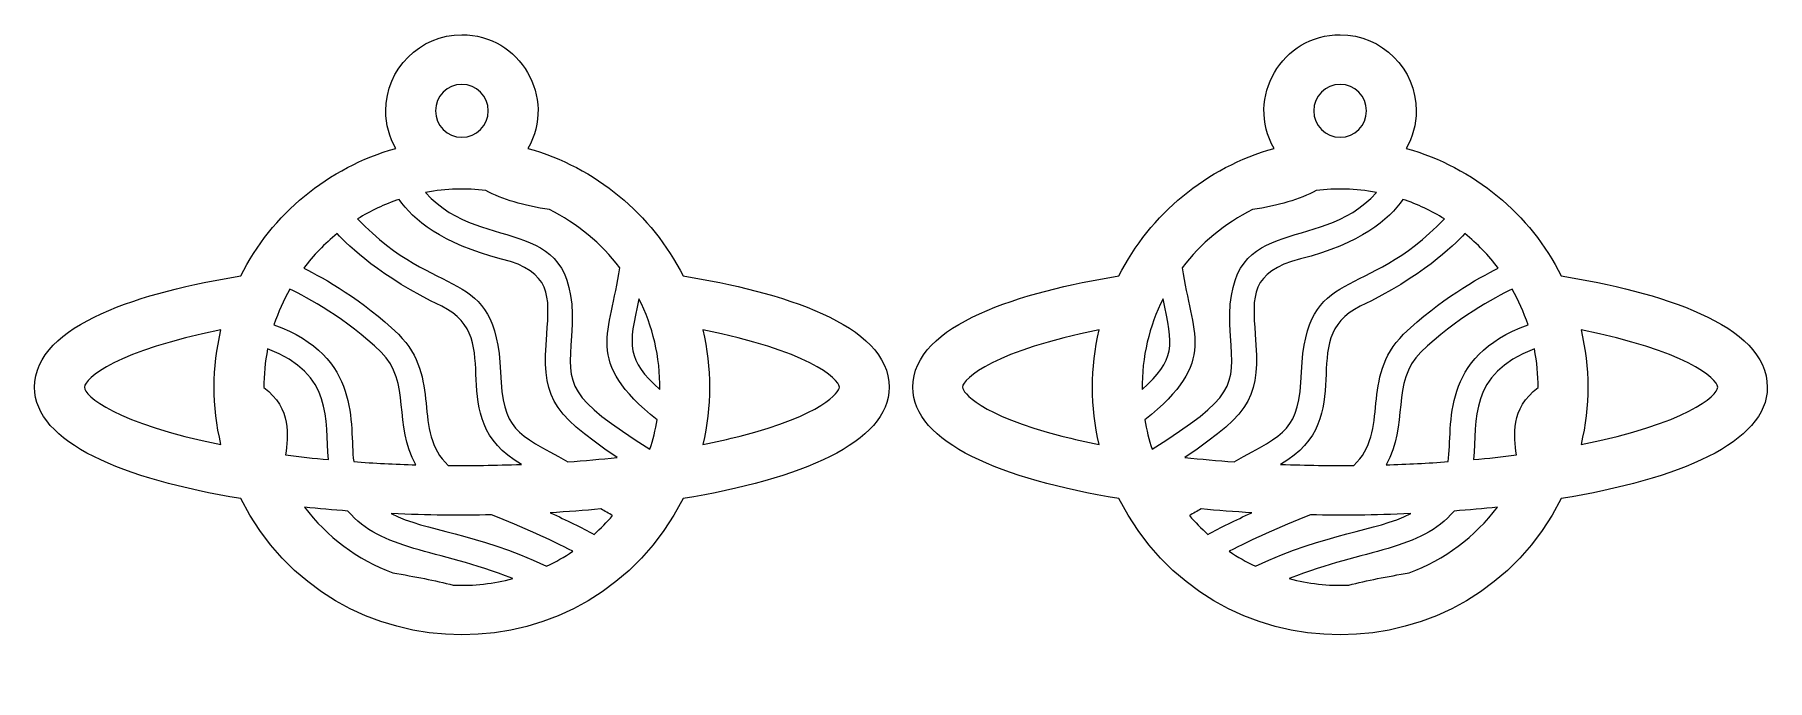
# Model space of a CAD drawing. Header units: inches. Extents: x 5 to 283, y 16 to 120.
import ezdxf

# ---------------------------------------------------------------- set-up
doc = ezdxf.new("R2010")
doc.units = ezdxf.units.IN
doc.header["$MEASUREMENT"] = 0
doc.layers.add('_U+0421_U+043B_U+043E_U+0439 1', color=7, linetype='Continuous')

msp = doc.modelspace()

# ---------------------------------------------------------------- linework, layer by layer
at = {"layer": '_U+0421_U+043B_U+043E_U+0439 1', "color": 1, "lineweight": 9, "true_color": 0xff0000}
for points, knots in [([(108.91, 81.48), (103.89, 91.41), (94.85, 98.96), (83.94, 101.98), (88.6, 110.14), (82.66, 120.29), (73.3, 120.29), (66.54, 120.29), (61.05, 114.79), (61.05, 108.04), (61.05, 105.84), (61.64, 103.77), (62.66, 101.98), (51.75, 98.96), (42.71, 91.41), (37.69, 81.48), (22.08, 78.92), (4.51, 73.77), (4.51, 63.56), (4.51, 54.6), (18.81, 48.74), (37.69, 45.63), (52.46, 16.41), (94.12, 16.39), (108.91, 45.63), (127.8, 48.74), (142.09, 54.6), (142.09, 63.56), (142.09, 73.77), (124.52, 78.92), (108.91, 81.48)], [0, 0, 0, 0, 1, 1, 1, 2, 2, 2, 3, 3, 3, 4, 4, 4, 5, 5, 5, 6, 6, 6, 7, 7, 7, 8, 8, 8, 9, 9, 9, 10, 10, 10, 10]), ([(145.91, 63.56), (145.91, 54.6), (160.21, 48.74), (179.09, 45.63), (193.88, 16.39), (235.54, 16.41), (250.31, 45.63), (269.2, 48.74), (283.48, 54.6), (283.48, 63.56), (283.48, 73.77), (265.92, 78.92), (250.31, 81.48), (245.29, 91.41), (236.25, 98.96), (225.34, 101.98), (226.36, 103.77), (226.95, 105.84), (226.95, 108.04), (226.95, 114.79), (221.45, 120.29), (214.7, 120.29), (205.34, 120.29), (199.4, 110.14), (204.06, 101.98), (193.15, 98.96), (184.1, 91.41), (179.09, 81.48), (163.48, 78.92), (145.91, 73.77), (145.91, 63.56)], [0, 0, 0, 0, 1, 1, 1, 2, 2, 2, 3, 3, 3, 4, 4, 4, 5, 5, 5, 6, 6, 6, 7, 7, 7, 8, 8, 8, 9, 9, 9, 10, 10, 10, 10]), ([(73.3, 112.29), (75.65, 112.29), (77.55, 110.39), (77.55, 108.04), (77.55, 105.69), (75.65, 103.79), (73.3, 103.79), (70.95, 103.79), (69.05, 105.69), (69.05, 108.04), (69.05, 110.39), (70.95, 112.29), (73.3, 112.29)], [0, 0, 0, 0, 1, 1, 1, 2, 2, 2, 3, 3, 3, 4, 4, 4, 4]), ([(218.95, 108.04), (218.95, 105.69), (217.05, 103.79), (214.7, 103.79), (212.35, 103.79), (210.45, 105.69), (210.45, 108.04), (210.45, 110.39), (212.35, 112.29), (214.7, 112.29), (217.05, 112.29), (218.95, 110.39), (218.95, 108.04)], [0, 0, 0, 0, 1, 1, 1, 2, 2, 2, 3, 3, 3, 4, 4, 4, 4]), ([(103.57, 53.58), (90.16, 62.04), (90.33, 63.66), (90.96, 71.78), (92.57, 92.68), (77.03, 84.24), (67.45, 94.89), (70.86, 95.53), (74, 95.58), (77.14, 95.2), (79.84, 93.79), (83.26, 92.77), (87.4, 92.14), (91.86, 89.93), (95.74, 86.71), (98.72, 82.78), (97.28, 72.27), (92.77, 67.76), (104.74, 58.31), (104.47, 56.69), (104.08, 55.11), (103.57, 53.58)], [0, 0, 0, 0, 1, 1, 1, 2, 2, 2, 3, 3, 3, 4, 4, 4, 5, 5, 5, 6, 6, 6, 7, 7, 7, 7]), ([(183.26, 58.31), (195.23, 67.76), (190.72, 72.27), (189.28, 82.78), (192.26, 86.71), (196.14, 89.93), (200.6, 92.14), (204.74, 92.77), (208.16, 93.79), (210.86, 95.2), (214, 95.58), (217.14, 95.53), (220.55, 94.89), (210.97, 84.24), (195.43, 92.68), (197.04, 71.77), (197.67, 63.66), (197.84, 62.04), (184.43, 53.58), (183.92, 55.11), (183.53, 56.69), (183.26, 58.31)], [0, 0, 0, 0, 1, 1, 1, 2, 2, 2, 3, 3, 3, 4, 4, 4, 5, 5, 5, 6, 6, 6, 7, 7, 7, 7]), ([(90.35, 51.55), (81.92, 56.28), (79.93, 56.49), (79.52, 66), (78.76, 83.49), (69.47, 77.04), (56.51, 90.65), (58.6, 91.94), (60.84, 93), (63.21, 93.79), (65.44, 90.56), (70.07, 86.61), (79.69, 84.19), (87.75, 82.17), (87.44, 78.16), (86.97, 72.08), (86.21, 62.31), (87.19, 59.75), (98.28, 52.26), (95.71, 51.98), (93.06, 51.74), (90.35, 51.55)], [0, 0, 0, 0, 1, 1, 1, 2, 2, 2, 3, 3, 3, 4, 4, 4, 5, 5, 5, 6, 6, 6, 7, 7, 7, 7]), ([(189.72, 52.26), (200.81, 59.75), (201.79, 62.31), (201.03, 72.08), (200.56, 78.16), (200.25, 82.17), (208.31, 84.2), (217.93, 86.61), (222.56, 90.56), (224.8, 93.79), (227.16, 93), (229.4, 91.94), (231.49, 90.65), (218.53, 77.04), (209.24, 83.49), (208.48, 66), (208.07, 56.49), (206.08, 56.28), (197.65, 51.55), (194.94, 51.74), (192.29, 51.98), (189.72, 52.26)], [0, 0, 0, 0, 1, 1, 1, 2, 2, 2, 3, 3, 3, 4, 4, 4, 5, 5, 5, 6, 6, 6, 7, 7, 7, 7]), ([(53.23, 88.3), (55.12, 86.21), (60.22, 81.31), (70.06, 76.58), (80.84, 71.39), (69.79, 58.73), (82.9, 51.14), (78.59, 50.98), (74.89, 50.94), (71.11, 50.97), (65.19, 56.41), (70.16, 65.19), (63.07, 72.07), (57.31, 77.65), (51.1, 81.1), (47.83, 82.71), (49.39, 84.78), (51.21, 86.66), (53.23, 88.3)], [0, 0, 0, 0, 1, 1, 1, 2, 2, 2, 3, 3, 3, 4, 4, 4, 5, 5, 5, 6, 6, 6, 6]), ([(240.17, 82.71), (236.9, 81.1), (230.69, 77.65), (224.93, 72.07), (217.84, 65.19), (222.81, 56.41), (216.89, 50.97), (213.11, 50.94), (209.41, 50.98), (205.1, 51.14), (218.21, 58.73), (207.16, 71.39), (217.94, 76.58), (227.78, 81.31), (232.88, 86.21), (234.77, 88.3), (236.79, 86.66), (238.61, 84.78), (240.17, 82.71)], [0, 0, 0, 0, 1, 1, 1, 2, 2, 2, 3, 3, 3, 4, 4, 4, 5, 5, 5, 6, 6, 6, 6]), ([(45.61, 79.33), (48.45, 77.97), (54.66, 74.65), (60.28, 69.2), (65.21, 64.42), (62.18, 57.41), (65.91, 51.07), (62.5, 51.17), (59.15, 51.34), (55.88, 51.58), (55.14, 57.63), (57.23, 68.5), (43.05, 73.61), (43.72, 75.61), (44.58, 77.53), (45.61, 79.33)], [0, 0, 0, 0, 1, 1, 1, 2, 2, 2, 3, 3, 3, 4, 4, 4, 5, 5, 5, 5]), ([(244.95, 73.61), (230.77, 68.5), (232.86, 57.63), (232.11, 51.58), (228.85, 51.34), (225.5, 51.17), (222.09, 51.07), (225.82, 57.41), (222.79, 64.42), (227.72, 69.2), (233.34, 74.65), (239.55, 77.97), (242.39, 79.33), (243.42, 77.53), (244.28, 75.61), (244.95, 73.61)], [0, 0, 0, 0, 1, 1, 1, 2, 2, 2, 3, 3, 3, 4, 4, 4, 5, 5, 5, 5]), ([(105.17, 63.18), (99.83, 68.01), (100.07, 70.13), (101.81, 77.8), (104.02, 73.39), (105.24, 68.45), (105.17, 63.18)], [0, 0, 0, 0, 1, 1, 1, 2, 2, 2, 2]), ([(186.19, 77.8), (187.93, 70.13), (188.16, 68.01), (182.83, 63.18), (182.76, 68.45), (183.98, 73.39), (186.19, 77.8)], [0, 0, 0, 0, 1, 1, 1, 2, 2, 2, 2]), ([(34.51, 54.34), (17.51, 57.72), (12.52, 62.2), (12.52, 63.56), (12.52, 65), (17.9, 69.49), (34.51, 72.78), (33.07, 66.73), (33.04, 60.5), (34.51, 54.34)], [0, 0, 0, 0, 1, 1, 1, 2, 2, 2, 3, 3, 3, 3]), ([(118.12, 55.7), (116.21, 55.21), (114.19, 54.76), (112.09, 54.34), (113.53, 60.41), (113.55, 66.64), (112.09, 72.78), (128.7, 69.49), (134.08, 65), (134.08, 63.56), (134.08, 62.76), (131.38, 59.1), (118.12, 55.7)], [0, 0, 0, 0, 1, 1, 1, 2, 2, 2, 3, 3, 3, 4, 4, 4, 4]), ([(153.91, 63.56), (153.91, 65), (159.3, 69.49), (175.91, 72.78), (174.45, 66.64), (174.47, 60.41), (175.91, 54.34), (173.81, 54.76), (171.79, 55.21), (169.88, 55.7), (156.62, 59.1), (153.91, 62.76), (153.91, 63.56)], [0, 0, 0, 0, 1, 1, 1, 2, 2, 2, 3, 3, 3, 4, 4, 4, 4]), ([(253.49, 72.78), (270.1, 69.49), (275.49, 65), (275.49, 63.56), (275.49, 62.2), (270.49, 57.72), (253.49, 54.34), (254.96, 60.5), (254.93, 66.73), (253.49, 72.78)], [0, 0, 0, 0, 1, 1, 1, 2, 2, 2, 3, 3, 3, 3]), ([(44.91, 52.67), (45.3, 55.64), (45.96, 60.13), (41.42, 63.5), (41.42, 65.56), (41.6, 67.58), (42.02, 69.71), (52.71, 65.68), (51.23, 58.32), (51.83, 51.91), (49.47, 52.12), (47.16, 52.38), (44.91, 52.67)], [0, 0, 0, 0, 1, 1, 1, 2, 2, 2, 3, 3, 3, 4, 4, 4, 4]), ([(236.17, 51.91), (236.77, 58.32), (235.29, 65.68), (245.98, 69.71), (246.4, 67.58), (246.58, 65.56), (246.58, 63.5), (242.04, 60.14), (242.71, 55.64), (243.09, 52.67), (240.84, 52.38), (238.54, 52.12), (236.17, 51.91)], [0, 0, 0, 0, 1, 1, 1, 2, 2, 2, 3, 3, 3, 4, 4, 4, 4]), ([(71.9, 31.71), (68.98, 32.44), (65.74, 33.1), (62.18, 33.68), (56.49, 35.81), (51.57, 39.51), (47.95, 44.26), (50.25, 44.02), (52.58, 43.81), (54.94, 43.63), (60.38, 37.21), (69.05, 37.67), (81.49, 32.75), (78.43, 31.94), (75.26, 31.57), (71.9, 31.71)], [0, 0, 0, 0, 1, 1, 1, 2, 2, 2, 3, 3, 3, 4, 4, 4, 5, 5, 5, 5]), ([(86.95, 34.75), (75.22, 40.25), (67.75, 40.29), (61.92, 43.22), (67.88, 42.95), (72.98, 42.92), (78.07, 43.01), (83.16, 41.06), (87.59, 38.99), (91.15, 37.15), (89.81, 36.25), (88.41, 35.45), (86.95, 34.75)], [0, 0, 0, 0, 1, 1, 1, 2, 2, 2, 3, 3, 3, 4, 4, 4, 4]), ([(94.6, 39.86), (92.56, 40.94), (90.19, 42.14), (87.53, 43.36), (90.27, 43.52), (93, 43.72), (95.68, 43.97), (96.32, 43.6), (96.95, 43.25), (97.56, 42.91), (96.64, 41.83), (95.65, 40.81), (94.6, 39.86)], [0, 0, 0, 0, 1, 1, 1, 2, 2, 2, 3, 3, 3, 4, 4, 4, 4]), ([(190.44, 42.91), (191.05, 43.25), (191.68, 43.6), (192.32, 43.96), (195, 43.72), (197.73, 43.52), (200.47, 43.36), (197.81, 42.14), (195.44, 40.94), (193.4, 39.86), (192.35, 40.81), (191.36, 41.83), (190.44, 42.91)], [0, 0, 0, 0, 1, 1, 1, 2, 2, 2, 3, 3, 3, 4, 4, 4, 4]), ([(196.85, 37.15), (200.41, 38.99), (204.84, 41.06), (209.93, 43.01), (215.02, 42.92), (220.12, 42.95), (226.08, 43.22), (220.25, 40.29), (212.79, 40.25), (201.05, 34.75), (199.59, 35.45), (198.19, 36.25), (196.85, 37.15)], [0, 0, 0, 0, 1, 1, 1, 2, 2, 2, 3, 3, 3, 4, 4, 4, 4]), ([(206.51, 32.75), (218.95, 37.67), (227.62, 37.21), (233.06, 43.63), (235.42, 43.8), (237.75, 44.01), (240.05, 44.26), (236.43, 39.51), (231.51, 35.81), (225.82, 33.68), (222.27, 33.1), (219.02, 32.44), (216.1, 31.71), (212.74, 31.57), (209.57, 31.94), (206.51, 32.75)], [0, 0, 0, 0, 1, 1, 1, 2, 2, 2, 3, 3, 3, 4, 4, 4, 5, 5, 5, 5])]:
    msp.add_open_spline(points, degree=3, knots=knots, dxfattribs=at)

doc.saveas('drawing.dxf')
